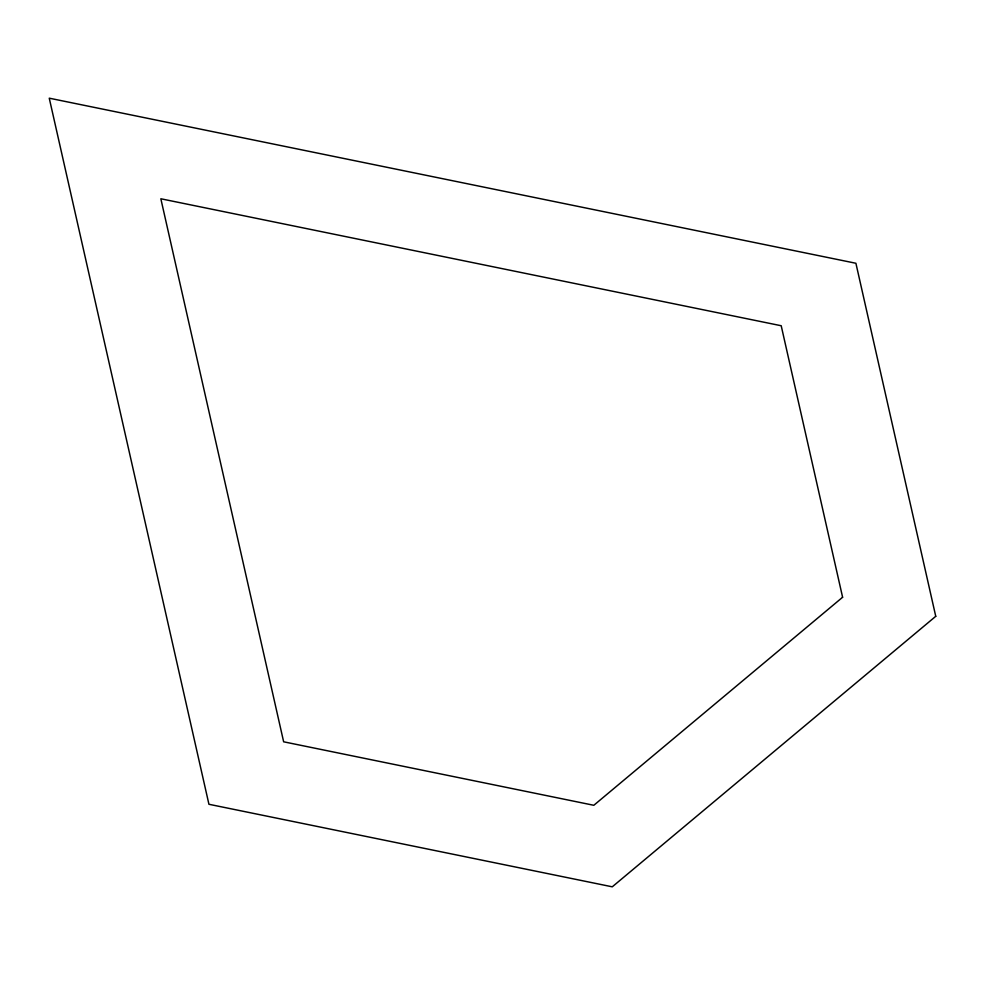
<?xml version="1.0" encoding="UTF-8"?>
<svg xmlns="http://www.w3.org/2000/svg" width="985" height="985" viewBox="0 0 985 985"><rect width="100%" height="100%" fill="white"/><g stroke="black" fill="none" stroke-linecap="round" stroke-linejoin="round"><path stroke-width="1.48" d="M842.606 597.255L593.82 805.287L283.643 741.803L160.838 198.773L781.203 325.739L842.606 597.255M935.75 616.314L612.264 886.82L208.931 804.277L49.25 98.18L855.903 263.266L935.75 616.314"/></g></svg>
